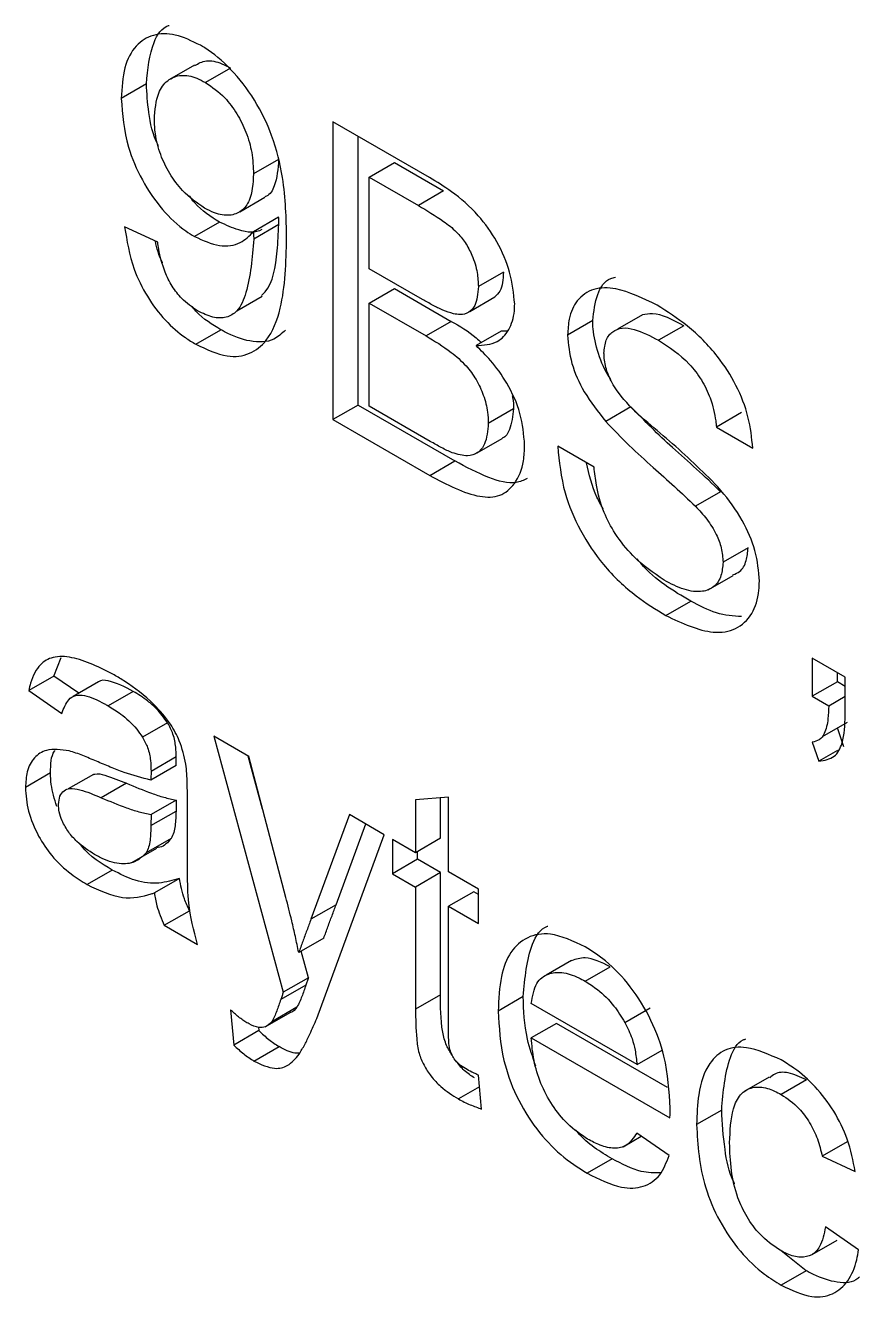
# Model space of a CAD drawing. Extents: x 75 to 2075, y 25 to 1460.
# Drawn here: x 1921.94 to 1926.64, y 988.19 to 995.36 of the extents above; entities that cross this region are included whole.
import ezdxf

# ---------------------------------------------------------------- set-up
doc = ezdxf.new("R2010")
doc.units = 0
doc.header["$LTSCALE"] = 5
doc.linetypes.add('SLD-KATı', pattern=[0])
doc.layers.get('0').update_dxf_attribs({"linetype": 'CONTINUOUS'})

msp = doc.modelspace()

# ---------------------------------------------------------------- linework, layer by layer
at = {"color": 7, "linetype": 'SLD-KATı'}
for p, q in [((1922.8922, 995.134), (1922.7508, 995.0523)), ((1923.0953, 995.1171), (1922.9539, 995.0354)), ((1922.6215, 995.0273), (1922.4801, 994.9457)), ((1924.2161, 994.5004), (1923.6721, 994.8144)), ((1923.6721, 994.8144), (1923.6721, 993.1367)), ((1923.8136, 993.2183), (1923.8136, 994.7327)), ((1923.3665, 994.6019), (1923.2251, 994.5203)), ((1923.877, 994.5025), (1924.0185, 994.5841)), ((1924.0185, 994.5841), (1924.2952, 994.4244)), ((1923.877, 993.9863), (1923.877, 994.5025)), ((1923.877, 994.5025), (1924.1538, 994.3427)), ((1924.2952, 994.4244), (1924.1538, 994.3427)), ((1923.1481, 994.3074), (1923.2895, 994.3891)), ((1923.3665, 994.2762), (1923.2251, 994.1946)), ((1922.6849, 994.1367), (1922.4987, 994.2228)), ((1923.0339, 994.2491), (1922.8925, 994.1675)), ((1923.3674, 994.2347), (1923.226, 994.1531)), ((1924.1765, 993.8134), (1923.877, 993.9863)), ((1924.6331, 993.9672), (1924.4917, 993.8855)), ((1923.1314, 993.7498), (1923.2729, 993.8314)), ((1923.877, 993.7927), (1924.0185, 993.8743)), ((1924.0185, 993.8743), (1924.3386, 993.6895)), ((1924.4438, 993.7456), (1924.5853, 993.8272)), ((1923.877, 993.212), (1923.877, 993.7927)), ((1923.877, 993.7927), (1924.1972, 993.6079)), ((1924.3386, 993.6895), (1924.1972, 993.6079)), ((1925.136, 993.6946), (1924.9946, 993.613)), ((1925.4162, 993.727), (1925.2748, 993.6454)), ((1922.9, 993.5609), (1923.0414, 993.6425)), ((1924.62, 993.6346), (1924.4786, 993.553)), ((1924.6552, 993.6355), (1924.62, 993.6346)), ((1925.6486, 993.6646), (1925.5071, 993.583)), ((1923.8136, 993.2183), (1923.6721, 993.1367)), ((1923.8136, 993.2183), (1924.359, 992.9034)), ((1924.2207, 993.0135), (1923.877, 993.212)), ((1924.689, 993.1969), (1924.5476, 993.1152)), ((1925.3505, 993.2082), (1925.2091, 993.1266)), ((1925.9742, 993.1755), (1925.8328, 993.0938)), ((1923.6721, 993.1367), (1924.2175, 992.8218)), ((1925.8328, 993.0938), (1926.0377, 992.9756)), ((1924.4845, 992.949), (1924.6259, 993.0306)), ((1925.1436, 992.8679), (1924.9387, 992.9862)), ((1924.2175, 992.8218), (1924.359, 992.9034)), ((1925.8566, 992.7302), (1925.7152, 992.6485)), ((1926.0115, 992.4143), (1925.8701, 992.3326)), ((1925.7867, 992.1772), (1925.9281, 992.2588)), ((1925.5473, 992.0326), (1925.6887, 992.1143)), ((1922.0999, 991.6918), (1922.1412, 991.7958)), ((1926.5592, 991.6851), (1926.373, 991.7926)), ((1926.373, 991.7926), (1926.373, 991.5775)), ((1922.0999, 991.6918), (1921.9585, 991.6102)), ((1922.2401, 991.5947), (1922.0999, 991.6918)), ((1926.5144, 991.6591), (1926.5144, 991.711)), ((1926.5592, 991.47), (1926.5592, 991.6851)), ((1921.9585, 991.6102), (1922.1448, 991.4811)), ((1922.351, 991.6588), (1922.2096, 991.5771)), ((1922.5476, 991.6055), (1922.4061, 991.5238)), ((1926.5144, 991.6591), (1926.373, 991.5775)), ((1926.5592, 991.6333), (1926.5144, 991.6591)), ((1926.373, 991.5775), (1926.4655, 991.5241)), ((1926.4655, 991.5241), (1926.5592, 991.5782)), ((1922.7411, 991.4289), (1922.5997, 991.3472)), ((1926.4297, 991.3503), (1926.5711, 991.432)), ((1926.5516, 991.2935), (1926.5149, 991.3995)), ((1923.1986, 991.2384), (1923.0016, 991.3521)), ((1923.0016, 991.3521), (1923.3927, 989.9107)), ((1926.373, 991.3194), (1926.4102, 991.2118)), ((1923.2764, 990.9423), (1923.1956, 991.2402)), ((1926.5155, 991.2726), (1926.4102, 991.2118)), ((1922.7882, 991.1869), (1922.6468, 991.1053)), ((1922.7891, 991.2365), (1922.6477, 991.1548)), ((1923.407, 990.4449), (1923.1986, 991.2384)), ((1922.0813, 991.1457), (1921.9399, 991.064)), ((1922.3224, 991.1377), (1922.181, 991.056)), ((1922.5088, 991.0877), (1922.3674, 991.0061)), ((1922.7891, 990.9928), (1922.6477, 990.9112)), ((1922.7891, 990.9928), (1922.7882, 990.9308)), ((1922.8526, 990.7445), (1922.8526, 991.007)), ((1924.3241, 991.0095), (1924.1378, 990.9947)), ((1924.1378, 990.9947), (1924.1378, 990.6962)), ((1924.2792, 990.7779), (1924.2792, 991.0059)), ((1924.3241, 990.5887), (1924.3241, 991.0095)), ((1922.6468, 990.8492), (1922.7882, 990.9308)), ((1922.6477, 990.9112), (1922.6468, 990.8492)), ((1923.7653, 990.9113), (1923.5487, 990.3218)), ((1923.9614, 990.798), (1923.7653, 990.9113)), ((1923.6902, 990.4034), (1923.8572, 990.8582)), ((1922.7606, 990.7767), (1922.6192, 990.6951)), ((1923.581, 989.7627), (1923.9614, 990.798)), ((1924.1378, 990.6962), (1924.0074, 990.7715)), ((1924.0074, 990.7715), (1924.0074, 990.5779)), ((1924.2792, 990.7779), (1924.1378, 990.6962)), ((1922.5388, 990.6403), (1922.6802, 990.7219)), ((1924.1488, 990.6596), (1924.1488, 990.7026)), ((1922.4288, 990.5986), (1922.2874, 990.5169)), ((1924.1488, 990.6596), (1924.0074, 990.5779)), ((1924.2792, 990.5843), (1924.1488, 990.6596)), ((1922.8077, 990.5519), (1922.6663, 990.4702)), ((1924.0074, 990.5779), (1924.1378, 990.5026)), ((1924.2792, 990.5843), (1924.1378, 990.5026)), ((1924.2792, 989.8963), (1924.2792, 990.5843)), ((1924.4917, 990.4919), (1924.3241, 990.5887)), ((1924.1378, 990.5026), (1924.1378, 989.8147)), ((1924.4655, 990.4768), (1924.3241, 990.3951)), ((1924.4917, 990.4616), (1924.4655, 990.4768)), ((1924.4917, 990.2983), (1924.4917, 990.4919)), ((1923.6902, 990.4034), (1923.5487, 990.3218)), ((1924.3241, 989.6994), (1924.3241, 990.3951)), ((1924.3241, 990.3951), (1924.4917, 990.2983)), ((1922.7222, 990.2874), (1922.8636, 990.3691)), ((1922.7222, 990.2874), (1922.9085, 990.1799)), ((1923.6209, 990.2155), (1923.4795, 990.1339)), ((1923.5342, 989.9924), (1923.4936, 990.142)), ((1925.0157, 990.089), (1924.8743, 990.0074)), ((1925.0933, 989.9726), (1925.2347, 990.0542)), ((1923.5196, 989.9507), (1923.3782, 989.8691)), ((1923.5342, 989.9924), (1923.3927, 989.9107)), ((1924.2792, 989.8963), (1924.1378, 989.8147)), ((1924.7449, 989.8856), (1924.6035, 989.804)), ((1923.0947, 989.8109), (1923.1134, 989.6126)), ((1923.4698, 989.8262), (1923.3284, 989.7445)), ((1925.3858, 989.5026), (1924.7897, 989.8467)), ((1925.3174, 989.7404), (1925.4588, 989.822)), ((1923.2901, 989.7148), (1923.4315, 989.7964)), ((1924.9311, 989.7347), (1924.7897, 989.6531)), ((1925.5581, 989.3728), (1924.9311, 989.7347)), ((1923.2548, 989.6942), (1923.1134, 989.6126)), ((1923.2531, 989.7126), (1923.2548, 989.6942)), ((1923.2274, 989.5225), (1923.3689, 989.6042)), ((1924.7897, 989.6531), (1925.5712, 989.202)), ((1925.3858, 989.5026), (1925.5272, 989.5842)), ((1924.4981, 989.3781), (1924.3791, 989.3094)), ((1924.5103, 989.2521), (1924.4917, 989.4434)), ((1926.1307, 989.4325), (1925.9893, 989.3508)), ((1926.3401, 989.4161), (1926.1986, 989.3345)), ((1925.8625, 989.2462), (1925.721, 989.1645)), ((1925.3075, 989.0402), (1925.4092, 989.0989)), ((1925.5662, 988.9897), (1925.3837, 989.1166)), ((1926.5703, 989.0681), (1926.4289, 988.9865)), ((1925.2455, 988.9725), (1925.104, 988.8909)), ((1926.4289, 988.9865), (1926.6151, 988.9004)), ((1926.6337, 988.4595), (1926.4475, 988.5885)), ((1926.3392, 988.3411), (1926.1977, 988.4536)), ((1926.3717, 988.4326), (1926.5131, 988.5143)), ((1926.3392, 988.3411), (1926.1978, 988.2595))]:
    msp.add_line(p, q, dxfattribs=at)
for points, knots in [([(1922.6215, 995.0273), (1922.6295, 995.1101), (1922.6428, 995.2463), (1922.7077, 995.345), (1922.7479, 995.3567), (1922.7489, 995.357)], [0, 0, 0, 0, 0.602165, 0.990024, 1, 1, 1, 1]), ([(1922.9253, 995.2455), (1922.8775, 995.2689), (1922.7831, 995.3153), (1922.6561, 995.3098), (1922.5555, 995.2474), (1922.4896, 995.1237), (1922.4833, 995.0062), (1922.4801, 994.9457)], [0, 0, 0, 0, 0.194167, 0.383888, 0.573031, 0.780237, 1, 1, 1, 1]), ([(1923.4114, 994.16), (1923.4091, 994.2709), (1923.4055, 994.4542), (1923.3401, 994.7251), (1923.2361, 994.9406), (1923.102, 995.1142), (1922.9917, 995.2058), (1922.9337, 995.2405), (1922.9253, 995.2455)], [0, 0, 0, 0, 0.296139, 0.489465, 0.653609, 0.81831, 0.973767, 1, 1, 1, 1]), ([(1922.8936, 995.1313), (1922.9143, 995.1427), (1922.9572, 995.1664), (1923.0322, 995.1505), (1923.0791, 995.1257), (1923.0953, 995.1171)], [0, 0, 0, 0, 0.379198, 0.785653, 1, 1, 1, 1]), ([(1922.6663, 994.8267), (1922.6702, 994.8802), (1922.6768, 994.9711), (1922.7375, 995.0519), (1922.8125, 995.0834), (1922.8907, 995.0691), (1922.9376, 995.0441), (1922.9539, 995.0354)], [0, 0, 0, 0, 0.295784, 0.5023, 0.708926, 0.8995, 1, 1, 1, 1]), ([(1922.6903, 994.6751), (1922.6891, 994.6775), (1922.6573, 994.7399), (1922.6308, 994.8657), (1922.6245, 994.9748), (1922.6215, 995.0273)], [0, 0, 0, 0, 0.019573, 0.528073, 1, 1, 1, 1]), ([(1922.9539, 995.0354), (1922.9912, 995.0099), (1923.056, 994.9655), (1923.134, 994.8605), (1923.187, 994.7533), (1923.2203, 994.635), (1923.2235, 994.5598), (1923.2251, 994.5203)], [0, 0, 0, 0, 0.239271, 0.414848, 0.589887, 0.783868, 1, 1, 1, 1]), ([(1922.4801, 994.9457), (1922.4865, 994.8555), (1922.4971, 994.7069), (1922.5932, 994.4836), (1922.706, 994.3162), (1922.814, 994.2156), (1922.876, 994.1776), (1922.8925, 994.1675)], [0, 0, 0, 0, 0.318936, 0.525471, 0.732194, 0.928831, 1, 1, 1, 1]), ([(1922.9492, 994.3283), (1922.9062, 994.3575), (1922.8345, 994.406), (1922.7504, 994.5205), (1922.6966, 994.632), (1922.6699, 994.7379), (1922.6674, 994.8004), (1922.6663, 994.8267)], [0, 0, 0, 0, 0.279794, 0.46577, 0.651272, 0.853192, 1, 1, 1, 1]), ([(1923.3665, 994.6019), (1923.3622, 994.5494), (1923.3553, 994.4655), (1923.3168, 994.4008), (1923.2914, 994.3921), (1923.2885, 994.3911)], [0, 0, 0, 0, 0.595704, 0.953162, 1, 1, 1, 1]), ([(1923.2251, 994.5203), (1923.2215, 994.4664), (1923.2157, 994.3803), (1923.1593, 994.307), (1923.091, 994.2812), (1923.0165, 994.2928), (1922.9678, 994.3185), (1922.9492, 994.3283)], [0, 0, 0, 0, 0.310702, 0.497142, 0.683315, 0.879024, 1, 1, 1, 1]), ([(1924.6966, 993.7881), (1924.6906, 993.8469), (1924.6789, 993.9606), (1924.6021, 994.1398), (1924.4865, 994.3023), (1924.351, 994.4179), (1924.2575, 994.4751), (1924.2161, 994.5004)], [0, 0, 0, 0, 0.208963, 0.403707, 0.590815, 0.818768, 1, 1, 1, 1]), ([(1923.0339, 994.2491), (1922.9844, 994.2794), (1922.9231, 994.3169), (1922.8734, 994.3835), (1922.8638, 994.3964)], [0, 0, 0, 0, 0.8064423, 1, 1, 1, 1]), ([(1924.1538, 994.3427), (1924.201, 994.3146), (1924.2731, 994.2716), (1924.3636, 994.2024), (1924.4202, 994.1352), (1924.4613, 994.0547), (1924.488, 993.9676), (1924.4905, 993.9114), (1924.4917, 993.8855)], [0, 0, 0, 0, 0.300687, 0.459697, 0.579258, 0.699296, 0.861555, 1, 1, 1, 1]), ([(1923.3674, 994.2347), (1923.3674, 994.2382), (1923.3672, 994.2451), (1923.367, 994.2589), (1923.3667, 994.2693), (1923.3665, 994.2762)], [0, 0, 0, 0, 0.250003, 0.500007, 1, 1, 1, 1]), ([(1922.4987, 994.2228), (1922.5113, 994.1435), (1922.5319, 994.0133), (1922.6223, 993.8274), (1922.7243, 993.693), (1922.8218, 993.6087), (1922.8803, 993.573), (1922.9, 993.5609)], [0, 0, 0, 0, 0.310878, 0.510335, 0.709984, 0.901953, 1, 1, 1, 1]), ([(1922.8925, 994.1675), (1922.9403, 994.1462), (1923.0342, 994.1043), (1923.151, 994.1218), (1923.2017, 994.1716), (1923.2251, 994.1946)], [0, 0, 0, 0, 0.359589, 0.705201, 1, 1, 1, 1]), ([(1923.2717, 994.2083), (1923.2716, 994.2082), (1923.2389, 994.1848), (1923.1537, 994.1935), (1923.0696, 994.2325), (1923.0339, 994.2491)], [0, 0, 0, 0, 0.002104, 0.576007, 1, 1, 1, 1]), ([(1923.2251, 994.1946), (1923.2252, 994.1911), (1923.2254, 994.1842), (1923.2257, 994.1703), (1923.2259, 994.16), (1923.226, 994.1531)], [0, 0, 0, 0, 0.250003, 0.500007, 1, 1, 1, 1]), ([(1923.2697, 993.836), (1923.2768, 993.8426), (1923.3333, 993.8951), (1923.358, 994.0459), (1923.3649, 994.1853), (1923.3674, 994.2347)], [0, 0, 0, 0, 0.085598, 0.675515, 1, 1, 1, 1]), ([(1922.7123, 994.0205), (1922.7121, 994.0208), (1922.6904, 994.0599), (1922.6811, 994.1015), (1922.6719, 994.1428)], [0, 0, 0, 0, 0.008928, 1, 1, 1, 1]), ([(1922.9096, 993.7489), (1922.8791, 993.7697), (1922.8273, 993.805), (1922.7641, 993.8868), (1922.7167, 993.9836), (1922.6949, 994.0687), (1922.6869, 994.1235), (1922.6849, 994.1367)], [0, 0, 0, 0, 0.259407, 0.440192, 0.620716, 0.908039, 1, 1, 1, 1]), ([(1922.9, 993.5609), (1922.9603, 993.5326), (1923.0697, 993.4812), (1923.207, 993.5001), (1923.3162, 993.5877), (1923.4022, 993.803), (1923.4078, 994.022), (1923.4114, 994.16)], [0, 0, 0, 0, 0.171492, 0.311174, 0.450499, 0.653781, 1, 1, 1, 1]), ([(1923.226, 994.1531), (1923.2173, 994.0484), (1923.2048, 993.8971), (1923.1444, 993.7491), (1923.0736, 993.7077), (1922.9959, 993.707), (1922.9387, 993.7348), (1922.9096, 993.7489)], [0, 0, 0, 0, 0.427646, 0.617883, 0.74424, 0.870105, 1, 1, 1, 1]), ([(1924.6331, 993.9672), (1924.6307, 993.927), (1924.6271, 993.8674), (1924.5947, 993.8383), (1924.5841, 993.8288)], [0, 0, 0, 0, 0.672648, 1, 1, 1, 1]), ([(1925.136, 993.6946), (1925.1421, 993.7459), (1925.1539, 993.8463), (1925.2088, 993.9259), (1925.2553, 993.9366), (1925.2642, 993.9386)], [0, 0, 0, 0, 0.4575191, 0.8968362, 1, 1, 1, 1]), ([(1924.4917, 993.8855), (1924.4886, 993.8464), (1924.4836, 993.7847), (1924.4396, 993.7369), (1924.3954, 993.7251), (1924.3637, 993.7303), (1924.3511, 993.7324)], [0, 0, 0, 0, 0.3933, 0.621251, 0.849159, 1, 1, 1, 1]), ([(1925.499, 993.7813), (1925.4198, 993.8197), (1925.2941, 993.8808), (1925.1375, 993.8808), (1925.0465, 993.8174), (1925.0006, 993.7196), (1924.9963, 993.6438), (1924.9946, 993.613)], [0, 0, 0, 0, 0.329393, 0.522272, 0.717065, 0.884936, 1, 1, 1, 1]), ([(1923.0414, 993.6425), (1922.9924, 993.6714), (1922.9349, 993.7053), (1922.8858, 993.7647), (1922.8787, 993.7733)], [0, 0, 0, 0, 0.853713, 1, 1, 1, 1]), ([(1924.3511, 993.7324), (1924.3311, 993.7388), (1924.2925, 993.751), (1924.2337, 993.7813), (1924.1956, 993.8027), (1924.1765, 993.8134)], [0, 0, 0, 0, 0.349578, 0.674256, 1, 1, 1, 1]), ([(1924.4786, 993.553), (1924.5206, 993.5559), (1924.5956, 993.5611), (1924.6683, 993.6369), (1924.6941, 993.7195), (1924.6961, 993.7749), (1924.6966, 993.7881)], [0, 0, 0, 0, 0.354816, 0.633898, 0.913256, 1, 1, 1, 1]), ([(1926.0377, 992.9756), (1926.0319, 993.0338), (1926.0205, 993.1478), (1925.9492, 993.3315), (1925.8315, 993.5137), (1925.6741, 993.6697), (1925.5564, 993.7447), (1925.499, 993.7813)], [0, 0, 0, 0, 0.185364, 0.363051, 0.540851, 0.776078, 1, 1, 1, 1]), ([(1924.3386, 993.6895), (1924.3864, 993.663), (1924.4445, 993.6307), (1924.4993, 993.5795), (1924.5089, 993.5705)], [0, 0, 0, 0, 0.824425, 1, 1, 1, 1]), ([(1925.238, 993.3628), (1925.2365, 993.3649), (1925.2048, 993.408), (1925.1647, 993.5096), (1925.1379, 993.6204), (1925.1364, 993.6789), (1925.136, 993.6946)], [0, 0, 0, 0, 0.021008, 0.434367, 0.848374, 1, 1, 1, 1]), ([(1925.6486, 993.6646), (1925.5872, 993.6981), (1925.5031, 993.744), (1925.435, 993.7299), (1925.4166, 993.7261)], [0, 0, 0, 0, 0.728325, 1, 1, 1, 1]), ([(1923.4045, 993.6406), (1923.3841, 993.6213), (1923.3322, 993.5723), (1923.2094, 993.5687), (1923.1033, 993.6084), (1923.0482, 993.6388), (1923.0414, 993.6425)], [0, 0, 0, 0, 0.239528, 0.607439, 0.952059, 1, 1, 1, 1]), ([(1924.1972, 993.6079), (1924.2445, 993.5794), (1924.3209, 993.5334), (1924.4185, 993.4489), (1924.4818, 993.3631), (1924.5234, 993.2717), (1924.5452, 993.1864), (1924.5469, 993.1361), (1924.5476, 993.1152)], [0, 0, 0, 0, 0.28693, 0.463972, 0.602568, 0.741175, 0.892381, 1, 1, 1, 1]), ([(1924.9946, 993.613), (1924.9992, 993.5605), (1925.0082, 993.4572), (1925.0877, 993.2788), (1925.1664, 993.1801), (1925.2091, 993.1266)], [0, 0, 0, 0, 0.3216085, 0.6319084, 1, 1, 1, 1]), ([(1925.1995, 993.5102), (1925.2018, 993.5367), (1925.2064, 993.5891), (1925.2467, 993.635), (1925.3011, 993.6572), (1925.39, 993.6447), (1925.461, 993.6073), (1925.5071, 993.583)], [0, 0, 0, 0, 0.169678, 0.335966, 0.497688, 0.67307, 1, 1, 1, 1]), ([(1924.7525, 992.9936), (1924.7478, 993.0521), (1924.7387, 993.1648), (1924.6611, 993.3367), (1924.5694, 993.465), (1924.5062, 993.5262), (1924.4786, 993.553)], [0, 0, 0, 0, 0.301223, 0.580763, 0.816999, 1, 1, 1, 1]), ([(1925.5071, 993.583), (1925.5668, 993.5445), (1925.6537, 993.4884), (1925.7514, 993.3621), (1925.8052, 993.2492), (1925.8263, 993.1581), (1925.8316, 993.1054), (1925.8328, 993.0938)], [0, 0, 0, 0, 0.376791, 0.54891, 0.721242, 0.938798, 1, 1, 1, 1]), ([(1925.2516, 993.3319), (1925.2367, 993.3613), (1925.2077, 993.4184), (1925.2006, 993.4787), (1925.1996, 993.5072), (1925.1995, 993.5102)], [0, 0, 0, 0, 0.486663, 0.945377, 1, 1, 1, 1]), ([(1925.8229, 992.7769), (1925.7339, 992.8637), (1925.556, 993.037), (1925.3471, 993.1927), (1925.2616, 993.3173), (1925.2516, 993.3319)], [0, 0, 0, 0, 0.469317, 0.937659, 1, 1, 1, 1]), ([(1924.6816, 993.2728), (1924.6827, 993.2687), (1924.6898, 993.2418), (1924.6894, 993.2175), (1924.689, 993.1969)], [0, 0, 0, 0, 0.153072, 1, 1, 1, 1]), ([(1924.689, 993.1969), (1924.6846, 993.1562), (1924.6774, 993.0897), (1924.6469, 993.0383), (1924.6266, 993.0321), (1924.6254, 993.0317)], [0, 0, 0, 0, 0.5976104, 0.9757545, 1, 1, 1, 1]), ([(1925.8566, 992.7302), (1925.8118, 992.7734), (1925.7221, 992.8596), (1925.5494, 993.0061), (1925.4279, 993.1295), (1925.3505, 993.2082)], [0, 0, 0, 0, 0.267083, 0.533257, 1, 1, 1, 1]), ([(1924.5476, 993.1152), (1924.5438, 993.0733), (1924.5377, 993.0047), (1924.4906, 992.9462), (1924.4277, 992.9254), (1924.3745, 992.9411), (1924.345, 992.9499)], [0, 0, 0, 0, 0.326364, 0.532875, 0.740914, 1, 1, 1, 1]), ([(1925.2091, 993.1266), (1925.2528, 993.0802), (1925.3401, 992.9875), (1925.5121, 992.8378), (1925.6362, 992.7222), (1925.7152, 992.6485)], [0, 0, 0, 0, 0.267084, 0.533293, 1, 1, 1, 1]), ([(1924.2175, 992.8218), (1924.3138, 992.7707), (1924.4532, 992.6968), (1924.6185, 992.6985), (1924.7033, 992.7732), (1924.7476, 992.8779), (1924.7512, 992.9631), (1924.7525, 992.9936)], [0, 0, 0, 0, 0.371464, 0.537757, 0.705526, 0.894475, 1, 1, 1, 1]), ([(1924.345, 992.9499), (1924.3347, 992.9541), (1924.3141, 992.9626), (1924.2726, 992.9841), (1924.2415, 993.0018), (1924.2207, 993.0135)], [0, 0, 0, 0, 0.250264, 0.5006, 1, 1, 1, 1]), ([(1924.9387, 992.9862), (1924.9472, 992.8997), (1924.9622, 992.7461), (1925.0607, 992.5087), (1925.2001, 992.3017), (1925.3713, 992.1417), (1925.4918, 992.067), (1925.5473, 992.0326)], [0, 0, 0, 0, 0.234431, 0.416208, 0.598793, 0.815155, 1, 1, 1, 1]), ([(1924.7675, 992.804), (1924.747, 992.7949), (1924.6859, 992.768), (1924.5404, 992.8065), (1924.4229, 992.8693), (1924.359, 992.9034)], [0, 0, 0, 0, 0.186879, 0.557396, 1, 1, 1, 1]), ([(1925.195, 992.6326), (1925.1828, 992.6546), (1925.1356, 992.7387), (1925.1161, 992.8269), (1925.1017, 992.8922)], [0, 0, 0, 0, 0.260425, 1, 1, 1, 1]), ([(1925.5383, 992.2314), (1925.4778, 992.273), (1925.3787, 992.3411), (1925.2642, 992.4845), (1925.19, 992.6235), (1925.1563, 992.7528), (1925.1473, 992.8349), (1925.1436, 992.8679)], [0, 0, 0, 0, 0.30465, 0.499303, 0.658052, 0.862596, 1, 1, 1, 1]), ([(1926.075, 992.2258), (1926.0704, 992.2826), (1926.0615, 992.3929), (1925.9801, 992.5782), (1925.8914, 992.7005), (1925.8348, 992.7637), (1925.8229, 992.7769)], [0, 0, 0, 0, 0.304386, 0.590757, 0.914079, 1, 1, 1, 1]), ([(1925.7152, 992.6485), (1925.7368, 992.6249), (1925.7803, 992.5773), (1925.8323, 992.4959), (1925.865, 992.4092), (1925.8683, 992.359), (1925.8701, 992.3326)], [0, 0, 0, 0, 0.265336, 0.533414, 0.754919, 1, 1, 1, 1]), ([(1925.926, 992.2626), (1925.9392, 992.2677), (1925.9729, 992.2809), (1926.0041, 992.3348), (1926.0091, 992.3891), (1926.0115, 992.4143)], [0, 0, 0, 0, 0.2568049, 0.6545742, 1, 1, 1, 1]), ([(1925.6887, 992.1143), (1925.5895, 992.1712), (1925.4826, 992.2326), (1925.3932, 992.3432), (1925.3867, 992.3512)], [0, 0, 0, 0, 0.9276672, 1, 1, 1, 1]), ([(1925.8701, 992.3326), (1925.8677, 992.3065), (1925.8624, 992.2498), (1925.822, 992.1902), (1925.7498, 992.1607), (1925.6511, 992.1736), (1925.5759, 992.2121), (1925.5383, 992.2314)], [0, 0, 0, 0, 0.153283, 0.33306, 0.515426, 0.757383, 1, 1, 1, 1]), ([(1925.5473, 992.0326), (1925.6395, 991.9897), (1925.782, 991.9233), (1925.9472, 991.9487), (1926.0376, 992.033), (1926.0721, 992.139), (1926.0744, 992.2087), (1926.075, 992.2258)], [0, 0, 0, 0, 0.361322, 0.558126, 0.756052, 0.940377, 1, 1, 1, 1]), ([(1925.9748, 992.0264), (1925.9282, 992.0292), (1925.8371, 992.0346), (1925.7373, 992.0882), (1925.6887, 992.1143)], [0, 0, 0, 0, 0.512367, 1, 1, 1, 1]), ([(1922.4396, 991.6981), (1922.3587, 991.7389), (1922.2382, 991.7997), (1922.0969, 991.8054), (1922.0128, 991.758), (1921.9755, 991.6808), (1921.9619, 991.6241), (1921.9585, 991.6102)], [0, 0, 0, 0, 0.381352, 0.567555, 0.726289, 0.932644, 1, 1, 1, 1]), ([(1922.5476, 991.6055), (1922.5004, 991.6298), (1922.4324, 991.665), (1922.3644, 991.6708), (1922.3514, 991.6587), (1922.3512, 991.6585)], [0, 0, 0, 0, 0.689525, 0.994833, 1, 1, 1, 1]), ([(1922.8436, 991.196), (1922.8339, 991.2396), (1922.8172, 991.3154), (1922.752, 991.4354), (1922.6465, 991.5561), (1922.5355, 991.6409), (1922.4599, 991.686), (1922.4396, 991.6981)], [0, 0, 0, 0, 0.199455, 0.346679, 0.554057, 0.880346, 1, 1, 1, 1]), ([(1922.7411, 991.4289), (1922.7211, 991.4559), (1922.6868, 991.5025), (1922.6195, 991.5604), (1922.5749, 991.5883), (1922.5476, 991.6055)], [0, 0, 0, 0, 0.34859, 0.60015, 1, 1, 1, 1]), ([(1922.1448, 991.4811), (1922.1556, 991.5097), (1922.1727, 991.555), (1922.2209, 991.5867), (1922.2901, 991.5828), (1922.3542, 991.5532), (1922.399, 991.5279), (1922.4061, 991.5238)], [0, 0, 0, 0, 0.279416, 0.442135, 0.605276, 0.936788, 1, 1, 1, 1]), ([(1922.4061, 991.5238), (1922.4297, 991.5093), (1922.4846, 991.4753), (1922.5528, 991.4143), (1922.5889, 991.3626), (1922.5997, 991.3472)], [0, 0, 0, 0, 0.345213, 0.805181, 1, 1, 1, 1]), ([(1926.4655, 991.5241), (1926.4646, 991.4996), (1926.4623, 991.443), (1926.4483, 991.3735), (1926.4154, 991.3285), (1926.3868, 991.3224), (1926.373, 991.3194)], [0, 0, 0, 0, 0.25743, 0.59355, 0.803542, 1, 1, 1, 1]), ([(1926.4102, 991.2118), (1926.4414, 991.2168), (1926.5006, 991.2263), (1926.5531, 991.3236), (1926.5569, 991.4153), (1926.5592, 991.47)], [0, 0, 0, 0, 0.309277, 0.587752, 1, 1, 1, 1]), ([(1922.7891, 991.2365), (1922.7886, 991.2543), (1922.7874, 991.2949), (1922.7763, 991.3615), (1922.7523, 991.4075), (1922.7411, 991.4289)], [0, 0, 0, 0, 0.296105, 0.673457, 1, 1, 1, 1]), ([(1922.5997, 991.3472), (1922.6101, 991.3277), (1922.6331, 991.2843), (1922.6458, 991.2172), (1922.6471, 991.1749), (1922.6477, 991.1548)], [0, 0, 0, 0, 0.300025, 0.66691, 1, 1, 1, 1]), ([(1922.1867, 991.2694), (1922.1413, 991.2761), (1922.0651, 991.2874), (1921.9866, 991.2358), (1921.9458, 991.1613), (1921.9417, 991.0945), (1921.9399, 991.064)], [0, 0, 0, 0, 0.341138, 0.573347, 0.804941, 1, 1, 1, 1]), ([(1922.0813, 991.1457), (1922.0819, 991.1939), (1922.0826, 991.2439), (1922.1056, 991.2704), (1922.1064, 991.2714)], [0, 0, 0, 0, 0.964887, 1, 1, 1, 1]), ([(1922.3398, 991.2119), (1922.3141, 991.2227), (1922.2756, 991.2389), (1922.2245, 991.2585), (1922.1993, 991.2658), (1922.1867, 991.2694)], [0, 0, 0, 0, 0.49916, 0.749313, 1, 1, 1, 1]), ([(1922.6468, 991.1053), (1922.5967, 991.1182), (1922.5213, 991.1377), (1922.418, 991.1786), (1922.3658, 991.2008), (1922.3398, 991.2119)], [0, 0, 0, 0, 0.496844, 0.748289, 1, 1, 1, 1]), ([(1922.7882, 991.1869), (1922.7883, 991.191), (1922.7884, 991.1993), (1922.7887, 991.2158), (1922.789, 991.2282), (1922.7891, 991.2365)], [0, 0, 0, 0, 0.250088, 0.500176, 1, 1, 1, 1]), ([(1922.8526, 991.007), (1922.8523, 991.0343), (1922.8518, 991.0789), (1922.85, 991.1414), (1922.8457, 991.1778), (1922.8436, 991.196)], [0, 0, 0, 0, 0.443026, 0.720976, 1, 1, 1, 1]), ([(1922.1165, 990.957), (1922.1036, 990.999), (1922.0834, 991.0648), (1922.0819, 991.1242), (1922.0813, 991.1457)], [0, 0, 0, 0, 0.6396386, 1, 1, 1, 1]), ([(1922.3231, 991.1363), (1922.3259, 991.1375), (1922.344, 991.1451), (1922.4089, 991.1279), (1922.4687, 991.1039), (1922.5088, 991.0877)], [0, 0, 0, 0, 0.057187, 0.367912, 1, 1, 1, 1]), ([(1922.6477, 991.1548), (1922.6477, 991.1507), (1922.6476, 991.1423), (1922.6471, 991.126), (1922.6469, 991.1135), (1922.6468, 991.1053)], [0, 0, 0, 0, 0.250125, 0.500209, 1, 1, 1, 1]), ([(1921.9399, 991.064), (1921.9428, 991.0204), (1921.9487, 990.9325), (1922.0066, 990.7944), (1922.0912, 990.6691), (1922.1888, 990.5783), (1922.2573, 990.5357), (1922.2874, 990.5169)], [0, 0, 0, 0, 0.209342, 0.421152, 0.601941, 0.825003, 1, 1, 1, 1]), ([(1922.1262, 990.9686), (1922.1278, 990.985), (1922.131, 991.0178), (1922.1555, 991.0479), (1922.1939, 991.0624), (1922.2663, 991.0488), (1922.3268, 991.0232), (1922.3674, 991.0061)], [0, 0, 0, 0, 0.1418495, 0.284625, 0.4185948, 0.6102101, 1, 1, 1, 1]), ([(1922.5088, 991.0877), (1922.556, 991.0682), (1922.6268, 991.0387), (1922.7204, 991.0073), (1922.7662, 990.9977), (1922.7891, 990.9928)], [0, 0, 0, 0, 0.498042, 0.748476, 1, 1, 1, 1]), ([(1922.3299, 990.686), (1922.2958, 990.7077), (1922.2444, 990.7404), (1922.1818, 990.811), (1922.1478, 990.8699), (1922.1286, 990.9252), (1922.1269, 990.9546), (1922.1262, 990.9686)], [0, 0, 0, 0, 0.364248, 0.548916, 0.73488, 0.874247, 1, 1, 1, 1]), ([(1922.3674, 991.0061), (1922.4146, 990.9865), (1922.4854, 990.9571), (1922.579, 990.9257), (1922.6248, 990.916), (1922.6477, 990.9112)], [0, 0, 0, 0, 0.498042, 0.748476, 1, 1, 1, 1]), ([(1922.7882, 990.9308), (1922.7873, 990.9029), (1922.7859, 990.8606), (1922.7769, 990.8081), (1922.7661, 990.7873), (1922.7606, 990.7767)], [0, 0, 0, 0, 0.489245, 0.741162, 1, 1, 1, 1]), ([(1922.6468, 990.8492), (1922.6459, 990.8213), (1922.6445, 990.779), (1922.6355, 990.7265), (1922.6247, 990.7056), (1922.6192, 990.6951)], [0, 0, 0, 0, 0.489245, 0.741162, 1, 1, 1, 1]), ([(1922.4288, 990.5986), (1922.3671, 990.6347), (1922.3003, 990.6738), (1922.2467, 990.7449), (1922.2426, 990.7503)], [0, 0, 0, 0, 0.923857, 1, 1, 1, 1]), ([(1922.7606, 990.7767), (1922.7421, 990.7546), (1922.7198, 990.7279), (1922.685, 990.7254), (1922.679, 990.725)], [0, 0, 0, 0, 0.828925, 1, 1, 1, 1]), ([(1922.9085, 990.1799), (1922.8886, 990.2586), (1922.8533, 990.3984), (1922.8541, 990.5795), (1922.8531, 990.6895), (1922.8526, 990.7445)], [0, 0, 0, 0, 0.391266, 0.69525, 1, 1, 1, 1]), ([(1922.6192, 990.6951), (1922.5994, 990.6757), (1922.5594, 990.6364), (1922.4663, 990.6292), (1922.3863, 990.6549), (1922.3392, 990.6808), (1922.3299, 990.686)], [0, 0, 0, 0, 0.289618, 0.585077, 0.918137, 1, 1, 1, 1]), ([(1922.8077, 990.5519), (1922.7701, 990.5405), (1922.6946, 990.5175), (1922.5641, 990.5303), (1922.4726, 990.5765), (1922.4288, 990.5986)], [0, 0, 0, 0, 0.34102, 0.684816, 1, 1, 1, 1]), ([(1922.8636, 990.3691), (1922.8536, 990.3916), (1922.8352, 990.4332), (1922.817, 990.4951), (1922.8109, 990.5328), (1922.8077, 990.5519)], [0, 0, 0, 0, 0.368014, 0.680416, 1, 1, 1, 1]), ([(1922.2874, 990.5169), (1922.3557, 990.4852), (1922.4879, 990.4237), (1922.605, 990.4499), (1922.6605, 990.4683), (1922.6663, 990.4702)], [0, 0, 0, 0, 0.488632, 0.946157, 1, 1, 1, 1]), ([(1922.6663, 990.4702), (1922.6705, 990.4462), (1922.6777, 990.4045), (1922.6973, 990.3425), (1922.7138, 990.3059), (1922.7222, 990.2874)], [0, 0, 0, 0, 0.400831, 0.696969, 1, 1, 1, 1]), ([(1923.4795, 990.1339), (1923.4733, 990.1637), (1923.4609, 990.2234), (1923.4375, 990.327), (1923.4184, 990.4011), (1923.407, 990.4449)], [0, 0, 0, 0, 0.289561, 0.579155, 1, 1, 1, 1]), ([(1923.6209, 990.2155), (1923.6286, 990.2368), (1923.644, 990.2788), (1923.6671, 990.3414), (1923.6825, 990.3828), (1923.6902, 990.4034)], [0, 0, 0, 0, 0.338122, 0.669061, 1, 1, 1, 1]), ([(1923.5487, 990.3218), (1923.5409, 990.3007), (1923.5253, 990.2589), (1923.5022, 990.1962), (1923.4871, 990.1547), (1923.4795, 990.1339)], [0, 0, 0, 0, 0.3381214, 0.6690605, 1, 1, 1, 1]), ([(1925.0942, 990.1656), (1925.0268, 990.1975), (1924.9083, 990.2534), (1924.764, 990.2273), (1924.6677, 990.1434), (1924.6118, 989.9969), (1924.6064, 989.8714), (1924.6035, 989.804)], [0, 0, 0, 0, 0.238843, 0.420255, 0.60132, 0.785857, 1, 1, 1, 1]), ([(1924.7449, 989.8856), (1924.7539, 989.9903), (1924.7677, 990.1513), (1924.8408, 990.2698), (1924.8823, 990.2825), (1924.883, 990.2827)], [0, 0, 0, 0, 0.646304, 0.994181, 1, 1, 1, 1]), ([(1925.572, 989.2566), (1925.567, 989.3525), (1925.5586, 989.5111), (1925.471, 989.7545), (1925.3544, 989.9441), (1925.221, 990.0846), (1925.1324, 990.1412), (1925.0942, 990.1656)], [0, 0, 0, 0, 0.2925457, 0.4838695, 0.6755749, 0.8601511, 1, 1, 1, 1]), ([(1925.2347, 990.0542), (1925.1856, 990.0779), (1925.1045, 990.117), (1925.0411, 990.0963), (1925.0161, 990.0881)], [0, 0, 0, 0, 0.605348, 1, 1, 1, 1]), ([(1924.7897, 989.8467), (1924.7966, 989.8882), (1924.8095, 989.9657), (1924.8801, 990.0179), (1924.9633, 990.0267), (1925.0368, 990.0034), (1925.0812, 989.9792), (1925.0933, 989.9726)], [0, 0, 0, 0, 0.26686, 0.497851, 0.698822, 0.917598, 1, 1, 1, 1]), ([(1923.5196, 989.9507), (1923.5123, 989.9291), (1923.5012, 989.8966), (1923.4851, 989.8545), (1923.4749, 989.8356), (1923.4698, 989.8262)], [0, 0, 0, 0, 0.49891, 0.749025, 1, 1, 1, 1]), ([(1923.5342, 989.9924), (1923.5329, 989.9889), (1923.5305, 989.982), (1923.5256, 989.9681), (1923.522, 989.9577), (1923.5196, 989.9507)], [0, 0, 0, 0, 0.250001, 0.500001, 1, 1, 1, 1]), ([(1925.0933, 989.9726), (1925.1166, 989.9578), (1925.1727, 989.9222), (1925.253, 989.8431), (1925.2975, 989.772), (1925.3174, 989.7404)], [0, 0, 0, 0, 0.283535, 0.680519, 1, 1, 1, 1]), ([(1923.3927, 989.9107), (1923.3915, 989.9073), (1923.3891, 989.9003), (1923.3842, 989.8865), (1923.3806, 989.876), (1923.3782, 989.8691)], [0, 0, 0, 0, 0.250001, 0.500001, 1, 1, 1, 1]), ([(1924.3434, 989.5567), (1924.3324, 989.5744), (1924.3065, 989.616), (1924.2773, 989.7388), (1924.2784, 989.8288), (1924.2792, 989.8963)], [0, 0, 0, 0, 0.156519, 0.367568, 1, 1, 1, 1]), ([(1924.8155, 989.4932), (1924.7978, 989.545), (1924.751, 989.682), (1924.7472, 989.8075), (1924.7449, 989.8856)], [0, 0, 0, 0, 0.377761, 1, 1, 1, 1]), ([(1923.1881, 989.7388), (1923.1802, 989.7436), (1923.1643, 989.7533), (1923.133, 989.7774), (1923.11, 989.7975), (1923.0947, 989.8109)], [0, 0, 0, 0, 0.250658, 0.501443, 1, 1, 1, 1]), ([(1923.3782, 989.8691), (1923.3708, 989.8474), (1923.3598, 989.815), (1923.3437, 989.7729), (1923.3335, 989.754), (1923.3284, 989.7445)], [0, 0, 0, 0, 0.49891, 0.749025, 1, 1, 1, 1]), ([(1923.4698, 989.8262), (1923.4597, 989.8125), (1923.4491, 989.7982), (1923.4319, 989.7969), (1923.4313, 989.7969)], [0, 0, 0, 0, 0.962221, 1, 1, 1, 1]), ([(1924.1378, 989.8147), (1924.1385, 989.7599), (1924.1395, 989.6801), (1924.1526, 989.5726), (1924.1835, 989.4989), (1924.2257, 989.4335), (1924.292, 989.3636), (1924.3456, 989.3302), (1924.3791, 989.3094)], [0, 0, 0, 0, 0.3015, 0.439766, 0.55015, 0.659863, 0.787872, 1, 1, 1, 1]), ([(1923.3284, 989.7445), (1923.3173, 989.7329), (1923.2978, 989.7123), (1923.2514, 989.7088), (1923.2144, 989.7243), (1923.1921, 989.7366), (1923.1881, 989.7388)], [0, 0, 0, 0, 0.340267, 0.600438, 0.928786, 1, 1, 1, 1]), ([(1923.4815, 989.5611), (1923.4924, 989.5789), (1923.5142, 989.6146), (1923.5465, 989.683), (1923.5682, 989.733), (1923.581, 989.7627)], [0, 0, 0, 0, 0.288157, 0.576126, 1, 1, 1, 1]), ([(1924.6035, 989.804), (1924.6083, 989.713), (1924.6164, 989.5604), (1924.6998, 989.3241), (1924.8139, 989.1375), (1924.9552, 988.9867), (1925.0541, 988.923), (1925.104, 988.8909)], [0, 0, 0, 0, 0.272978, 0.458358, 0.644454, 0.820522, 1, 1, 1, 1]), ([(1925.3174, 989.7404), (1925.3322, 989.7099), (1925.3573, 989.6582), (1925.3772, 989.5771), (1925.3827, 989.5296), (1925.3858, 989.5026)], [0, 0, 0, 0, 0.38065, 0.647269, 1, 1, 1, 1]), ([(1923.2548, 989.6942), (1923.2641, 989.6856), (1923.2827, 989.6684), (1923.3204, 989.6357), (1923.3495, 989.6168), (1923.3689, 989.6042)], [0, 0, 0, 0, 0.2506, 0.501338, 1, 1, 1, 1]), ([(1924.4187, 989.4801), (1924.4066, 989.4877), (1924.3867, 989.5002), (1924.3602, 989.5271), (1924.3422, 989.5566), (1924.3229, 989.6092), (1924.3246, 989.6554), (1924.3242, 989.6913), (1924.3241, 989.6994)], [0, 0, 0, 0, 0.179327, 0.29673, 0.414371, 0.53717, 0.894909, 1, 1, 1, 1]), ([(1923.1134, 989.6126), (1923.1226, 989.604), (1923.1413, 989.5867), (1923.179, 989.5541), (1923.2081, 989.5351), (1923.2274, 989.5225)], [0, 0, 0, 0, 0.2506, 0.501338, 1, 1, 1, 1]), ([(1923.4854, 989.5678), (1923.4764, 989.5671), (1923.441, 989.5643), (1923.3996, 989.5872), (1923.3689, 989.6042)], [0, 0, 0, 0, 0.257172, 1, 1, 1, 1]), ([(1925.107, 989.0828), (1925.0684, 989.1088), (1924.9969, 989.157), (1924.9053, 989.2722), (1924.8393, 989.3973), (1924.8005, 989.5292), (1924.7933, 989.6115), (1924.7897, 989.6531)], [0, 0, 0, 0, 0.22349, 0.41354, 0.603329, 0.799902, 1, 1, 1, 1]), ([(1926.1975, 989.5287), (1926.1308, 989.5589), (1926.0175, 989.6102), (1925.8769, 989.5946), (1925.778, 989.5063), (1925.7283, 989.3523), (1925.7233, 989.222), (1925.721, 989.1645)], [0, 0, 0, 0, 0.241627, 0.410318, 0.579909, 0.814529, 1, 1, 1, 1]), ([(1925.8625, 989.2462), (1925.8714, 989.3506), (1925.8847, 989.506), (1925.9514, 989.632), (1925.9938, 989.6455), (1925.9991, 989.6472)], [0, 0, 0, 0, 0.641197, 0.9547, 1, 1, 1, 1]), ([(1923.2274, 989.5225), (1923.2676, 989.5038), (1923.337, 989.4713), (1923.4257, 989.4934), (1923.4615, 989.5368), (1923.4815, 989.5611)], [0, 0, 0, 0, 0.376138, 0.650596, 1, 1, 1, 1]), ([(1924.4706, 989.4273), (1924.4507, 989.4398), (1924.4123, 989.4639), (1924.3793, 989.5056), (1924.3634, 989.5256)], [0, 0, 0, 0, 0.518874, 1, 1, 1, 1]), ([(1926.6151, 988.9004), (1926.603, 988.961), (1926.5802, 989.0743), (1926.4982, 989.2436), (1926.3919, 989.3828), (1926.2868, 989.4737), (1926.2216, 989.5138), (1926.1975, 989.5287)], [0, 0, 0, 0, 0.243166, 0.454647, 0.66652, 0.876322, 1, 1, 1, 1]), ([(1924.4917, 989.4434), (1924.4856, 989.4462), (1924.4735, 989.4518), (1924.4492, 989.4635), (1924.4309, 989.4735), (1924.4187, 989.4801)], [0, 0, 0, 0, 0.250077, 0.500167, 1, 1, 1, 1]), ([(1926.3401, 989.4161), (1926.3055, 989.4324), (1926.2415, 989.4627), (1926.1693, 989.4599), (1926.1422, 989.4359), (1926.1334, 989.4282)], [0, 0, 0, 0, 0.442204, 0.819229, 1, 1, 1, 1]), ([(1925.9073, 989.0627), (1925.91, 989.1297), (1925.9142, 989.2338), (1925.9641, 989.34), (1926.0331, 989.3798), (1926.116, 989.3762), (1926.1723, 989.3478), (1926.1986, 989.3345)], [0, 0, 0, 0, 0.3264107, 0.5072478, 0.6894662, 0.854611, 1, 1, 1, 1]), ([(1924.3791, 989.3094), (1924.3901, 989.3032), (1924.4123, 989.2909), (1924.4562, 989.2714), (1924.4887, 989.2598), (1924.5103, 989.2521)], [0, 0, 0, 0, 0.250344, 0.500798, 1, 1, 1, 1]), ([(1926.1986, 989.3345), (1926.2327, 989.311), (1926.291, 989.2707), (1926.3609, 989.1766), (1926.4065, 989.082), (1926.4213, 989.0188), (1926.4289, 988.9865)], [0, 0, 0, 0, 0.314629, 0.539291, 0.764143, 1, 1, 1, 1]), ([(1925.5712, 989.202), (1925.5713, 989.2065), (1925.5714, 989.2156), (1925.5718, 989.2338), (1925.5719, 989.2475), (1925.572, 989.2566)], [0, 0, 0, 0, 0.250002, 0.500004, 1, 1, 1, 1]), ([(1925.9357, 988.8303), (1925.9346, 988.8326), (1925.9032, 988.8964), (1925.8738, 989.0442), (1925.8665, 989.174), (1925.8625, 989.2462)], [0, 0, 0, 0, 0.0159859, 0.4527508, 1, 1, 1, 1]), ([(1925.721, 989.1645), (1925.7279, 989.0482), (1925.7382, 988.8725), (1925.846, 988.6184), (1925.963, 988.4468), (1926.0872, 988.3285), (1926.1663, 988.2792), (1926.1978, 988.2595)], [0, 0, 0, 0, 0.351148, 0.530198, 0.709605, 0.884436, 1, 1, 1, 1]), ([(1925.2455, 988.9725), (1925.1775, 989.012), (1925.1047, 989.0542), (1925.0438, 989.1295), (1925.0398, 989.1344)], [0, 0, 0, 0, 0.93398, 1, 1, 1, 1]), ([(1925.3837, 989.1166), (1925.3663, 989.0903), (1925.3353, 989.0436), (1925.2589, 989.0263), (1925.1824, 989.0429), (1925.1309, 989.0701), (1925.107, 989.0828)], [0, 0, 0, 0, 0.310019, 0.551324, 0.79123, 1, 1, 1, 1]), ([(1926.1914, 988.4568), (1926.1519, 988.4841), (1926.0837, 988.5313), (1926.0024, 988.643), (1925.9435, 988.7673), (1925.9119, 988.9128), (1925.9089, 989.0111), (1925.9073, 989.0627)], [0, 0, 0, 0, 0.217033, 0.375424, 0.533781, 0.755233, 1, 1, 1, 1]), ([(1925.104, 988.8909), (1925.1702, 988.8577), (1925.2829, 988.8012), (1925.4248, 988.8077), (1925.5198, 988.8708), (1925.551, 988.9508), (1925.5662, 988.9897)], [0, 0, 0, 0, 0.325179, 0.554007, 0.783187, 1, 1, 1, 1]), ([(1925.5187, 988.8933), (1925.4828, 988.8927), (1925.3975, 988.8914), (1925.3013, 988.9428), (1925.2455, 988.9725)], [0, 0, 0, 0, 0.420319, 1, 1, 1, 1]), ([(1926.4475, 988.5885), (1926.4393, 988.5485), (1926.4259, 988.4825), (1926.373, 988.4257), (1926.3078, 988.4126), (1926.2441, 988.4284), (1926.2046, 988.4496), (1926.1914, 988.4568)], [0, 0, 0, 0, 0.3022639, 0.4986069, 0.6952869, 0.897683, 1, 1, 1, 1]), ([(1926.1978, 988.2595), (1926.2569, 988.2317), (1926.3621, 988.1821), (1926.4922, 988.2029), (1926.5796, 988.2772), (1926.6193, 988.3744), (1926.6305, 988.4406), (1926.6337, 988.4595)], [0, 0, 0, 0, 0.273692, 0.487338, 0.700964, 0.914559, 1, 1, 1, 1]), ([(1926.6394, 988.3058), (1926.6326, 988.3), (1926.5963, 988.2695), (1926.4986, 988.2721), (1926.4002, 988.3076), (1926.3468, 988.337), (1926.3392, 988.3411)], [0, 0, 0, 0, 0.09713, 0.5174839, 0.9316097, 1, 1, 1, 1])]:
    msp.add_open_spline(points, degree=3, knots=knots, dxfattribs=at)

doc.saveas('drawing.dxf')
